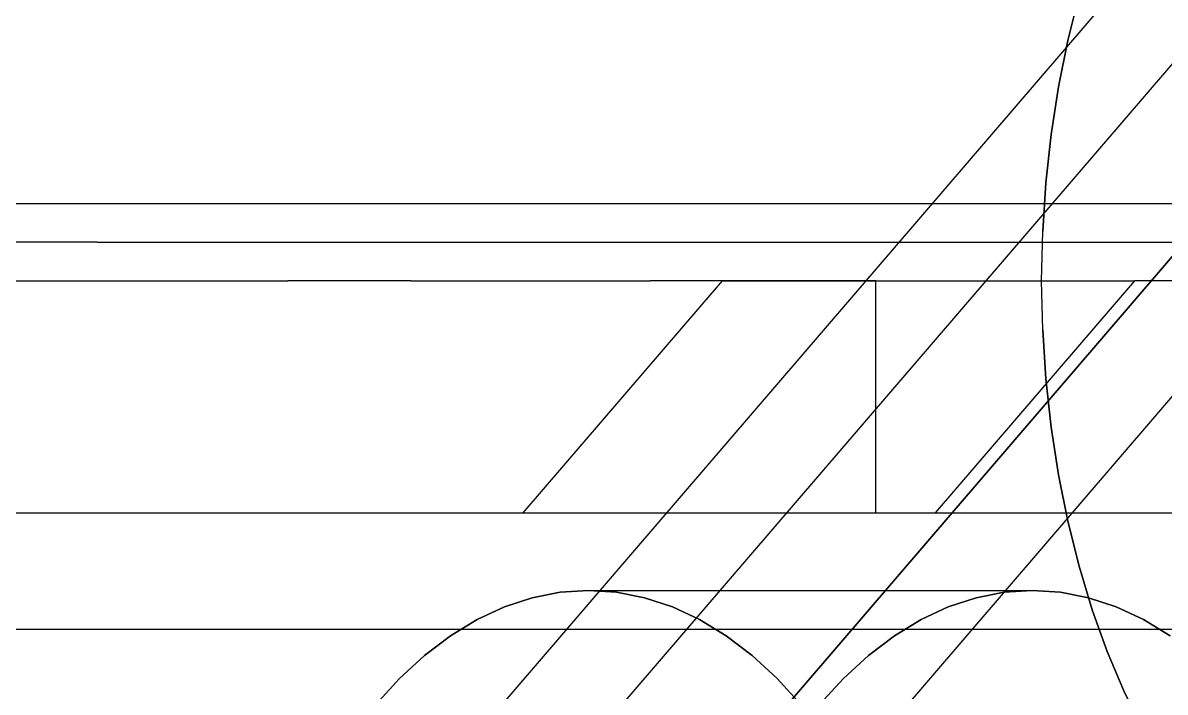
# Model space of a CAD drawing. Header units: millimetres. Extents: x -180 to 1414, y -663 to 972.
# Drawn here: x 655.39 to 684.9, y 769.37 to 786.67 of the extents above; entities that cross this region are included whole.
import ezdxf

# ---------------------------------------------------------------- set-up
doc = ezdxf.new("R2010")
doc.units = ezdxf.units.MM
doc.layers.add('SIDE', color=8, linetype='Continuous')

msp = doc.modelspace()

# ---------------------------------------------------------------- linework, layer by layer
at = {"layer": 'SIDE'}
for p, q in [((667.008, 768.157), (688.47, 793.157)), ((667.008, 768.157), (688.47, 793.157)), ((674.381, 768.157), (695.842, 793.157)), ((695.842, 793.157), (674.381, 768.157)), ((689.426, 790.663), (667.964, 765.663)), ((689.426, 790.663), (667.964, 765.663)), ((696.798, 790.663), (675.337, 765.663)), ((696.798, 790.663), (675.337, 765.663)), ((682.387, 786.211), (682.679, 787.376)), ((682.679, 787.376), (682.387, 786.211)), ((682.147, 785.011), (682.387, 786.211)), ((682.387, 786.211), (682.147, 785.011)), ((681.958, 783.783), (682.147, 785.011)), ((682.147, 785.011), (681.958, 783.783)), ((681.822, 782.534), (681.958, 783.783)), ((681.958, 783.783), (681.822, 782.534)), ((681.741, 781.27), (681.822, 782.534)), ((681.822, 782.534), (681.741, 781.27)), ((655, 782), (657.317, 782)), ((657.317, 782), (659.62, 782)), ((659.62, 782), (661.898, 782)), ((661.898, 782), (664.137, 782)), ((664.137, 782), (666.326, 782)), ((666.326, 782), (668.45, 782)), ((668.45, 782), (670.5, 782)), ((670.5, 782), (672.463, 782)), ((672.463, 782), (674.328, 782)), ((674.328, 782), (676.085, 782)), ((676.085, 782), (677.725, 782)), ((677.725, 782), (679.237, 782)), ((679.237, 782), (680.613, 782)), ((680.613, 782), (681.847, 782)), ((681.847, 782), (682.93, 782)), ((682.93, 782), (683.857, 782)), ((683.857, 782), (684.623, 782)), ((684.623, 782), (685.223, 782)), ((681.713, 780), (681.741, 781.27)), ((681.713, 780), (681.741, 781.27)), ((657.317, 781), (655, 781)), ((657.317, 781), (659.62, 781)), ((659.62, 781), (661.898, 781)), ((661.898, 781), (664.137, 781)), ((664.137, 781), (666.326, 781)), ((666.326, 781), (668.45, 781)), ((668.45, 781), (670.5, 781)), ((670.5, 781), (672.463, 781)), ((672.463, 781), (674.328, 781)), ((674.328, 781), (676.085, 781)), ((676.085, 781), (677.725, 781)), ((677.725, 781), (679.237, 781)), ((679.237, 781), (680.613, 781)), ((680.613, 781), (681.847, 781)), ((681.847, 781), (682.93, 781)), ((682.93, 781), (683.857, 781)), ((683.857, 781), (684.623, 781)), ((684.623, 781), (685.223, 781)), ((652.548, 780), (655.789, 780)), ((655.789, 780), (659.025, 780)), ((659.025, 780), (662.241, 780)), ((665.42, 780), (662.241, 780)), ((665.42, 780), (668.544, 780)), ((668.321, 774), (673.472, 780)), ((668.544, 780), (671.598, 780)), ((674.566, 780), (671.598, 780)), ((677.432, 780), (673.472, 780)), ((673.472, 780), (684.121, 780)), ((674.566, 780), (677.432, 780)), ((677.432, 774), (677.432, 780)), ((678.97, 774), (684.121, 780)), ((681.741, 778.73), (681.713, 780)), ((681.741, 778.73), (681.713, 780)), ((687.662, 780), (684.121, 780)), ((681.822, 777.466), (681.741, 778.73)), ((681.741, 778.73), (681.822, 777.466)), ((681.958, 776.217), (681.822, 777.466)), ((681.822, 777.466), (681.958, 776.217)), ((682.147, 774.989), (681.958, 776.217)), ((681.958, 776.217), (682.147, 774.989)), ((682.387, 773.789), (682.147, 774.989)), ((682.147, 774.989), (682.387, 773.789)), ((652.548, 774), (655.789, 774)), ((655.789, 774), (659.025, 774)), ((659.025, 774), (662.241, 774)), ((662.241, 774), (665.42, 774)), ((665.42, 774), (668.544, 774)), ((668.321, 774), (677.432, 774)), ((668.321, 774), (678.97, 774)), ((668.544, 774), (671.598, 774)), ((671.598, 774), (674.566, 774)), ((674.566, 774), (677.432, 774)), ((678.97, 774), (687.662, 774)), ((682.679, 772.624), (682.387, 773.789)), ((682.387, 773.789), (682.679, 772.624)), ((683.02, 771.5), (682.679, 772.624)), ((682.679, 772.624), (683.02, 771.5)), ((669.274, 771.952), (670.003, 772)), ((670.003, 772), (669.274, 771.952)), ((670.003, 772), (681.471, 772)), ((670.003, 772), (670.732, 771.952)), ((670.732, 771.952), (670.003, 772)), ((670.003, 772), (681.471, 772)), ((680.742, 771.952), (681.471, 772)), ((681.471, 772), (680.742, 771.952)), ((681.471, 772), (682.2, 771.952)), ((682.2, 771.952), (681.471, 772)), ((667.833, 771.574), (668.55, 771.81)), ((668.55, 771.81), (667.833, 771.574)), ((668.55, 771.81), (669.274, 771.952)), ((669.274, 771.952), (668.55, 771.81)), ((670.732, 771.952), (671.456, 771.81)), ((671.456, 771.81), (670.732, 771.952)), ((671.456, 771.81), (672.173, 771.574)), ((672.173, 771.574), (671.456, 771.81)), ((679.301, 771.574), (680.018, 771.81)), ((680.018, 771.81), (679.301, 771.574)), ((680.018, 771.81), (680.742, 771.952)), ((680.742, 771.952), (680.018, 771.81)), ((682.2, 771.952), (682.924, 771.81)), ((682.924, 771.81), (682.2, 771.952)), ((682.924, 771.81), (683.641, 771.574)), ((683.641, 771.574), (682.924, 771.81)), ((667.129, 771.245), (667.833, 771.574)), ((667.833, 771.574), (667.129, 771.245)), ((672.173, 771.574), (672.877, 771.245)), ((672.877, 771.245), (672.173, 771.574)), ((678.597, 771.245), (679.301, 771.574)), ((679.301, 771.574), (678.597, 771.245)), ((683.408, 770.424), (683.02, 771.5)), ((683.02, 771.5), (683.408, 770.424)), ((683.641, 771.574), (684.345, 771.245)), ((684.345, 771.245), (683.641, 771.574)), ((666.441, 770.825), (667.129, 771.245)), ((667.129, 771.245), (666.441, 770.825)), ((672.877, 771.245), (673.565, 770.825)), ((673.565, 770.825), (672.877, 771.245)), ((677.909, 770.825), (678.597, 771.245)), ((678.597, 771.245), (677.909, 770.825)), ((684.345, 771.245), (685.033, 770.825)), ((685.033, 770.825), (684.345, 771.245)), ((655, 771), (662.847, 771)), ((655, 771), (662.025, 771)), ((662.025, 771), (669.01, 771)), ((662.847, 771), (670.649, 771)), ((665.772, 770.316), (666.441, 770.825)), ((666.441, 770.825), (665.772, 770.316)), ((669.01, 771), (675.917, 771)), ((670.649, 771), (678.365, 771)), ((673.565, 770.825), (674.234, 770.316)), ((674.234, 770.316), (673.565, 770.825)), ((675.917, 771), (682.707, 771)), ((677.24, 770.316), (677.909, 770.825)), ((677.909, 770.825), (677.24, 770.316)), ((678.365, 771), (685.949, 771)), ((682.707, 771), (689.342, 771)), ((665.128, 769.722), (665.772, 770.316)), ((665.772, 770.316), (665.128, 769.722)), ((674.234, 770.316), (674.878, 769.722)), ((674.878, 769.722), (674.234, 770.316)), ((676.596, 769.722), (677.24, 770.316)), ((677.24, 770.316), (676.596, 769.722)), ((683.841, 769.401), (683.408, 770.424)), ((683.408, 770.424), (683.841, 769.401)), ((664.51, 769.046), (665.128, 769.722)), ((665.128, 769.722), (664.51, 769.046)), ((674.878, 769.722), (675.496, 769.046)), ((675.496, 769.046), (674.878, 769.722)), ((675.978, 769.046), (676.596, 769.722)), ((676.596, 769.722), (675.978, 769.046)), ((684.316, 768.437), (683.841, 769.401)), ((683.841, 769.401), (684.316, 768.437))]:
    msp.add_line(p, q, dxfattribs=at)

doc.saveas('drawing.dxf')
